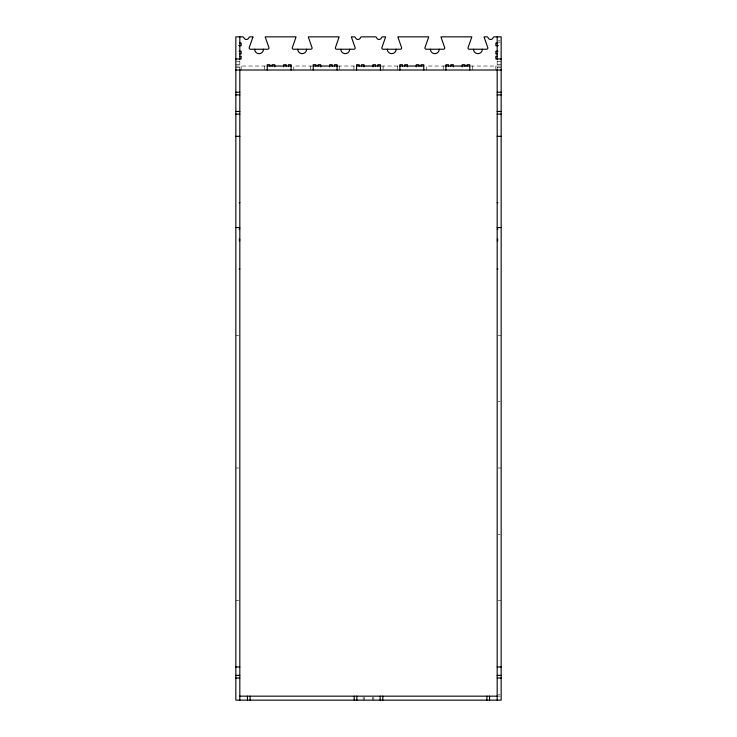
<?xml version="1.0" encoding="UTF-8"?>
<svg xmlns="http://www.w3.org/2000/svg" width="737" height="737" viewBox="0 0 737 737"><rect width="100%" height="100%" fill="white"/><g stroke="black" fill="none" stroke-linecap="round" stroke-linejoin="round"><path stroke-width="0.55" stroke-dasharray="3.69 2.76" d="M498.175 40.83L500.165 40.83M498.175 42.156L500.165 42.156M235.84 61.613L239.82 61.613M497.18 61.613L501.16 61.613M235.84 64.709L239.82 64.709M497.18 64.709L501.16 64.709M235.84 66.035L266.352 66.035M312.341 66.035L293.768 66.035L293.768 70.015M337.988 66.035L355.676 66.035M381.324 66.035L399.012 66.035M445.001 66.035L426.428 66.035L426.428 70.015M470.648 66.035L501.16 66.035M235.84 67.362L239.82 67.362M497.18 67.362L501.16 67.362M235.84 335.335L238.825 335.335M498.175 335.335L501.16 335.335M498.175 401.665L500.165 401.665M235.84 467.995L238.825 467.995M498.175 467.995L501.16 467.995M498.175 534.325L500.165 534.325M235.84 600.655L238.825 600.655M498.175 600.655L501.16 600.655M498.175 694.844L500.165 694.844M498.175 696.17L500.165 696.17M497.18 60.784L497.18 70.015M495.854 66.035L495.854 70.015M472.417 66.035L472.417 70.015M443.232 66.035L443.232 70.015M397.243 66.035L397.243 70.015M383.093 66.035L383.093 70.015M373.806 697.165L373.806 700.15M372.48 697.165L372.48 700.15M364.52 697.165L364.52 700.15M363.194 697.165L363.194 700.15M353.907 66.035L353.907 70.015M339.757 66.035L339.757 70.015M310.572 66.035L310.572 70.015M264.583 66.035L264.583 70.015M241.146 66.035L241.146 70.015M239.82 60.784L239.82 70.015"/><path stroke-width="1.11" d="M239.82 43.041L241.146 43.041L241.146 45.694L239.028 45.694M497.18 43.041L495.854 43.041L495.854 45.694L497.972 45.694M239.074 45.528L239.82 45.528M497.18 45.528L497.926 45.528M239.028 51.221L241.146 51.221L241.146 53.875L239.82 53.875M497.972 51.221L495.854 51.221L495.854 53.875L497.18 53.875M239.82 56.307L241.146 56.307L241.146 58.96L235.84 58.96M497.18 56.307L495.854 56.307L495.854 58.96L501.16 58.96M267.236 66.035L291.115 66.035M313.225 66.035L337.104 66.035M356.561 66.035L380.439 66.035M399.896 66.035L423.775 66.035M445.885 66.035L469.764 66.035M235.84 70.015L501.16 70.015M235.84 92.236L239.82 92.236M497.18 92.236L501.16 92.236M235.84 94.889L239.82 94.889M497.18 94.889L501.16 94.889M235.84 111.471L239.82 111.471M497.18 111.471L501.16 111.471M235.84 114.124L239.82 114.124M497.18 114.124L501.16 114.124M235.84 136.345L239.82 136.345M497.18 136.345L501.16 136.345M239.074 202.675L239.82 202.675M497.18 202.675L497.926 202.675M235.84 227.549L239.82 227.549M497.18 227.549L501.16 227.549M239.074 229.096L239.82 229.096M497.18 229.096L497.926 229.096M239.074 239.267L239.82 239.267M497.18 239.267L497.926 239.267M239.074 240.815L239.82 240.815M497.18 240.815L497.926 240.815M239.074 269.005L239.82 269.005M497.18 269.005L497.926 269.005M235.84 666.985L239.82 666.985M497.18 666.985L501.16 666.985M235.84 675.387L239.82 675.387M497.18 675.387L501.16 675.387M235.84 678.04L239.82 678.04M497.18 678.04L501.16 678.04M239.82 696.17L497.18 696.17M497.18 36.85L497.18 59.292M497.18 69.683L497.18 700.15M489.534 696.17L489.534 700.15M486.881 696.17L486.881 700.15M469.764 70.015L469.764 64.709L467.111 64.709L467.111 66.035M464.9 66.035L464.9 64.709L462.246 64.709L462.246 66.827M453.402 66.827L453.402 64.709L450.749 64.709L450.749 66.035M448.538 66.035L448.538 64.709L445.885 64.709L445.885 70.015M423.775 70.015L423.775 64.709L421.122 64.709L421.122 66.035M418.911 66.035L418.911 64.709L416.258 64.709L416.258 66.827M407.414 66.827L407.414 64.709L404.76 64.709L404.76 66.035M402.549 66.035L402.549 64.709L399.896 64.709L399.896 70.015M382.779 696.17L382.779 700.15M380.439 70.015L380.439 64.709L377.786 64.709L377.786 66.035M380.126 696.17L380.126 700.15M375.575 66.035L375.575 64.709L372.922 64.709L372.922 66.827M364.078 66.827L364.078 64.709L361.425 64.709L361.425 66.035M359.214 66.035L359.214 64.709L356.561 64.709L356.561 70.015M356.874 696.17L356.874 700.15M354.221 696.17L354.221 700.15M337.104 70.015L337.104 64.709L334.451 64.709L334.451 66.035M332.24 66.035L332.24 64.709L329.586 64.709L329.586 66.827M320.742 66.827L320.742 64.709L318.089 64.709L318.089 66.035M315.878 66.035L315.878 64.709L313.225 64.709L313.225 70.015M291.115 70.015L291.115 64.709L288.462 64.709L288.462 66.035M286.251 66.035L286.251 64.709L283.598 64.709L283.598 66.827M274.754 66.827L274.754 64.709L272.1 64.709L272.1 66.035M269.889 66.035L269.889 64.709L267.236 64.709L267.236 70.015M250.119 696.17L250.119 700.15M247.466 696.17L247.466 700.15M239.82 36.85L239.82 59.292M239.82 69.683L239.82 700.15M482.348 49.232A4.422 4.422 0 0 1 477.926 53.654A4.422 4.422 0 0 1 473.504 49.232M439.252 49.232A4.422 4.422 0 0 1 434.83 53.654A4.422 4.422 0 0 1 430.408 49.232M396.156 49.232A4.422 4.422 0 0 1 391.734 53.654A4.422 4.422 0 0 1 387.312 49.232M349.688 49.232A4.422 4.422 0 0 1 345.266 53.654A4.422 4.422 0 0 1 340.844 49.232M306.592 49.232A4.422 4.422 0 0 1 302.17 53.654A4.422 4.422 0 0 1 297.748 49.232M263.496 49.232A4.422 4.422 0 0 1 259.074 53.654A4.422 4.422 0 0 1 254.652 49.232M252.865 37.228L249.124 47.905A1.327 1.327 0 0 0 250.451 49.232L267.697 49.232A1.327 1.327 0 0 0 269.023 47.905L265.292 37.228A1.327 1.327 0 0 1 265.237 36.85L296.016 36.85A1.327 1.327 0 0 1 295.961 37.228L292.221 47.905A1.327 1.327 0 0 0 293.547 49.232L310.793 49.232A1.327 1.327 0 0 0 312.12 47.905L308.379 37.228A1.327 1.327 0 0 1 308.324 36.85L339.103 36.85A1.327 1.327 0 0 1 339.048 37.228L335.317 47.905A1.327 1.327 0 0 0 336.643 49.232L353.889 49.232A1.327 1.327 0 0 0 355.216 47.905L351.475 37.228A1.327 1.327 0 0 1 351.42 36.85L354.221 36.85A1.327 1.327 0 0 1 355.464 37.734A2.653 2.653 0 0 0 360.476 37.734A1.327 1.327 0 0 1 361.72 36.85L375.28 36.85A1.327 1.327 0 0 1 376.524 37.734A2.653 2.653 0 0 0 381.536 37.734A1.327 1.327 0 0 1 382.779 36.85L385.58 36.85A1.327 1.327 0 0 1 385.525 37.228L381.784 47.905A1.327 1.327 0 0 0 383.111 49.232L400.357 49.232A1.327 1.327 0 0 0 401.683 47.905L397.952 37.228A1.327 1.327 0 0 1 397.897 36.85L428.676 36.85A1.327 1.327 0 0 1 428.621 37.228L424.88 47.905A1.327 1.327 0 0 0 426.207 49.232L443.453 49.232A1.327 1.327 0 0 0 444.78 47.905L441.039 37.228A1.327 1.327 0 0 1 440.984 36.85L471.763 36.85A1.327 1.327 0 0 1 471.708 37.228L467.977 47.905A1.327 1.327 0 0 0 469.303 49.232L486.549 49.232A1.327 1.327 0 0 0 487.876 47.905L484.135 37.228A1.327 1.327 0 0 1 484.08 36.85L486.881 36.85A1.327 1.327 0 0 1 488.124 37.734A2.653 2.653 0 0 0 493.136 37.734A1.327 1.327 0 0 1 494.38 36.85L501.16 36.85L501.16 700.15L235.84 700.15L235.84 36.85L242.62 36.85A1.327 1.327 0 0 1 243.864 37.734A2.653 2.653 0 0 0 248.876 37.734A1.327 1.327 0 0 1 250.119 36.85L252.92 36.85A1.327 1.327 0 0 1 252.865 37.228"/></g></svg>
